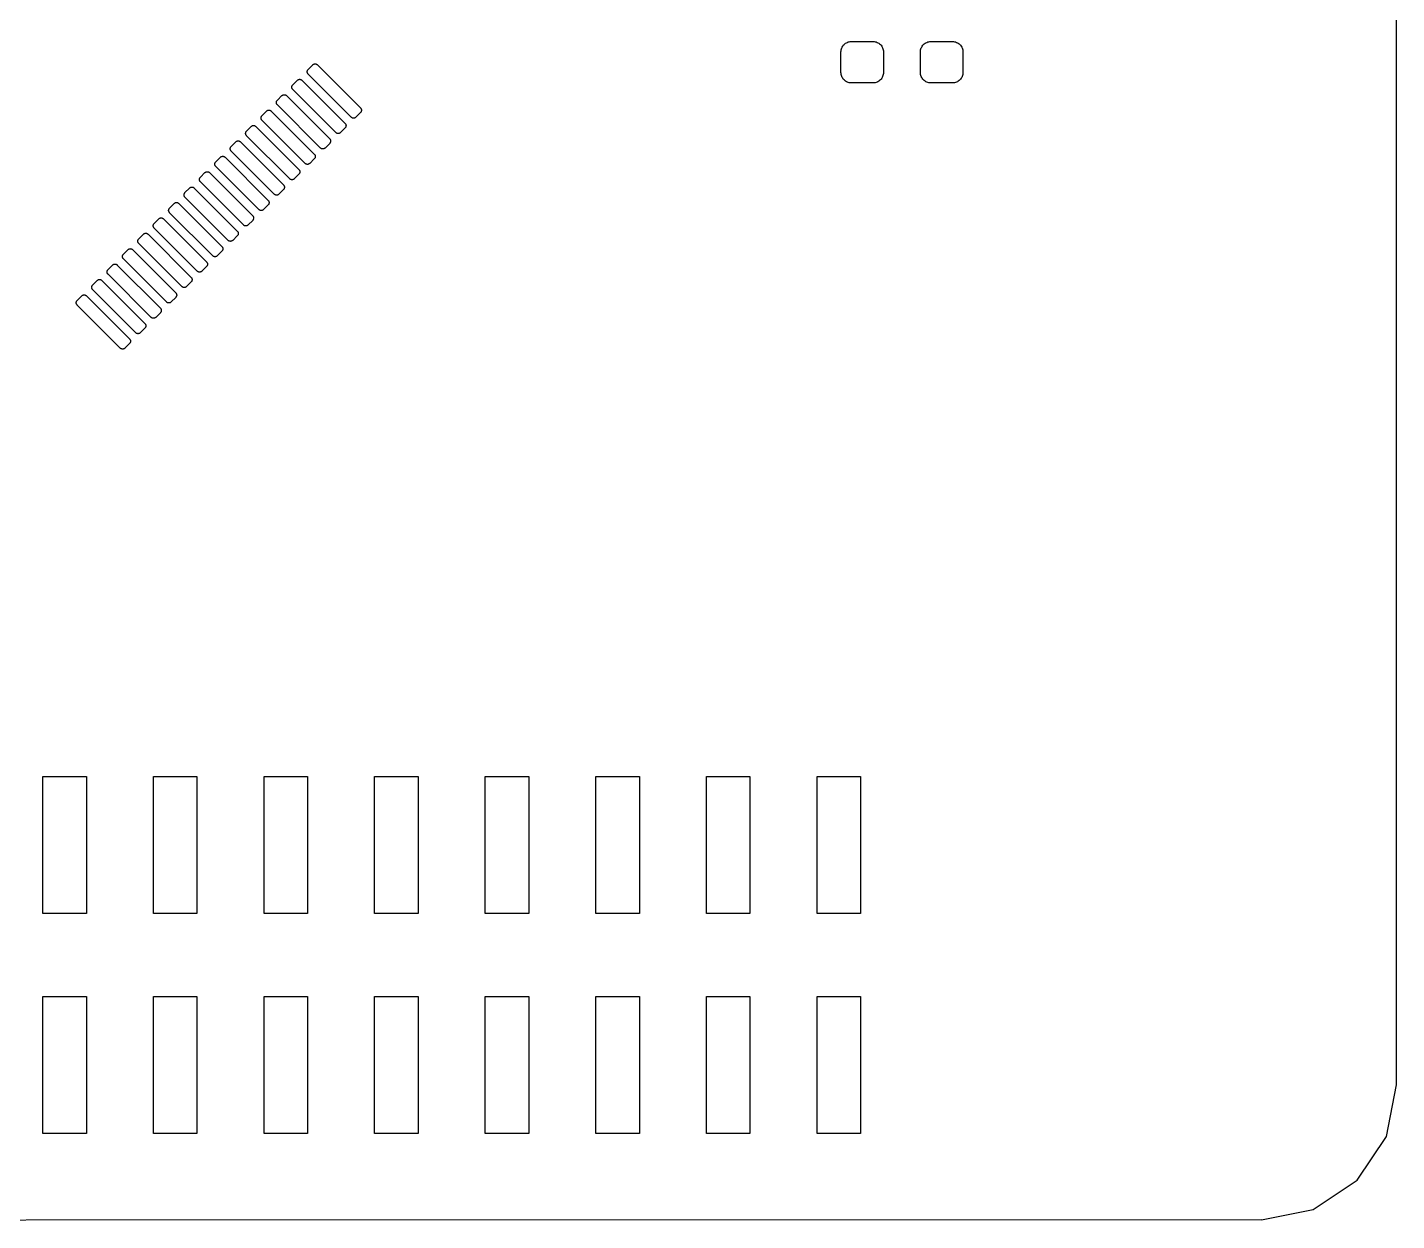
# Model space of a CAD drawing. Extents: x 9.2 to 72.3, y 9.6 to 58.8.
# Drawn here: x 40.82 to 72.27, y 9.57 to 36.97 of the extents above; entities that cross this region are included whole.
import ezdxf

# ---------------------------------------------------------------- set-up
doc = ezdxf.new("R2010")
doc.units = 0

msp = doc.modelspace()

# ---------------------------------------------------------------- linework, layer by layer
at = {"layer": 'Layer 1', "color": 7}
for points in [[(72.26808, 12.69238), (72.26808, 55.69204)], [(69.168264, 9.591802), (70.354621, 9.82776), (71.360367, 10.499769), (72.032376, 11.505515), (72.268334, 12.691872)], [(69.16674, 9.59358), (12.4079, 9.57326)]]:
    msp.add_lwpolyline(points, dxfattribs=at)
at = {"layer": 'Layer 1', "color": 96}
for points in [[(60.26912, 36.645596), (60.292234, 36.642294), (60.31484, 36.636452), (60.336684, 36.628578), (60.357766, 36.618672), (60.377832, 36.606734), (60.396628, 36.592764), (60.413646, 36.57727), (60.429394, 36.559998), (60.443364, 36.541202), (60.455302, 36.521136), (60.465208, 36.500054), (60.473082, 36.47821), (60.47867, 36.455604), (60.482226, 36.43249), (60.483242, 36.409376), (60.483242, 35.934142), (60.482226, 35.911028), (60.47867, 35.887914), (60.473082, 35.865308), (60.465208, 35.843464), (60.455302, 35.822382), (60.443364, 35.802316), (60.429394, 35.78352), (60.413646, 35.766248), (60.396628, 35.750754), (60.377832, 35.736784), (60.357766, 35.724846), (60.336684, 35.71494), (60.31484, 35.707066), (60.292234, 35.701224), (60.26912, 35.697922), (60.245752, 35.696652), (59.74588, 35.696652), (59.722512, 35.697922), (59.699398, 35.701224), (59.676792, 35.707066), (59.654948, 35.71494), (59.633866, 35.724846), (59.6138, 35.736784), (59.595258, 35.750754), (59.577986, 35.766248), (59.562238, 35.78352), (59.548268, 35.802316), (59.53633, 35.822382), (59.526424, 35.843464), (59.51855, 35.865308), (59.512962, 35.887914), (59.509406, 35.911028), (59.50839, 35.934142), (59.50839, 36.409376), (59.509406, 36.43249), (59.512962, 36.455604), (59.51855, 36.47821), (59.526424, 36.500054), (59.53633, 36.521136), (59.548268, 36.541202), (59.562238, 36.559998), (59.577986, 36.57727), (59.595258, 36.592764), (59.6138, 36.606734), (59.633866, 36.618672), (59.654948, 36.628578), (59.676792, 36.636452), (59.699398, 36.642294), (59.722512, 36.645596), (59.74588, 36.646866), (60.245752, 36.646866), (60.26912, 36.645596)], [(62.09411, 36.645596), (62.117224, 36.642294), (62.13983, 36.636452), (62.161674, 36.628578), (62.182756, 36.618672), (62.202822, 36.606734), (62.221618, 36.592764), (62.23889, 36.57727), (62.254384, 36.559998), (62.268354, 36.541202), (62.280292, 36.521136), (62.290198, 36.500054), (62.298072, 36.47821), (62.30366, 36.455604), (62.307216, 36.43249), (62.308232, 36.409376), (62.308232, 35.934142), (62.307216, 35.911028), (62.30366, 35.887914), (62.298072, 35.865308), (62.290198, 35.843464), (62.280292, 35.822382), (62.268354, 35.802316), (62.254384, 35.78352), (62.23889, 35.766248), (62.221618, 35.750754), (62.202822, 35.736784), (62.182756, 35.724846), (62.161674, 35.71494), (62.13983, 35.707066), (62.117224, 35.701224), (62.09411, 35.697922), (62.070742, 35.696652), (61.57087, 35.696652), (61.547502, 35.697922), (61.524388, 35.701224), (61.501782, 35.707066), (61.479938, 35.71494), (61.458856, 35.724846), (61.43879, 35.736784), (61.420248, 35.750754), (61.402976, 35.766248), (61.387228, 35.78352), (61.373258, 35.802316), (61.36132, 35.822382), (61.351414, 35.843464), (61.34354, 35.865308), (61.337952, 35.887914), (61.334396, 35.911028), (61.33338, 35.934142), (61.33338, 36.409376), (61.334396, 36.43249), (61.337952, 36.455604), (61.34354, 36.47821), (61.351414, 36.500054), (61.36132, 36.521136), (61.373258, 36.541202), (61.387228, 36.559998), (61.402976, 36.57727), (61.420248, 36.592764), (61.43879, 36.606734), (61.458856, 36.618672), (61.479938, 36.628578), (61.501782, 36.636452), (61.524388, 36.642294), (61.547502, 36.645596), (61.57087, 36.646866), (62.070742, 36.646866), (62.09411, 36.645596)], [(47.43831, 36.133278), (47.445422, 36.132262), (47.452534, 36.130484), (47.459646, 36.127944), (47.46625, 36.124642), (47.4726, 36.120832), (47.478442, 36.116514), (47.48403, 36.111688), (48.473868, 35.121596), (48.478694, 35.116262), (48.483266, 35.11042), (48.487076, 35.10407), (48.490124, 35.097466), (48.492664, 35.090354), (48.494442, 35.083242), (48.495458, 35.075876), (48.495712, 35.068764), (48.495458, 35.061398), (48.494442, 35.054032), (48.492664, 35.04692), (48.490124, 35.040062), (48.487076, 35.033204), (48.483266, 35.026854), (48.478694, 35.021012), (48.473868, 35.015678), (48.367696, 34.909506), (48.362362, 34.90468), (48.35652, 34.900108), (48.35017, 34.896552), (48.343566, 34.89325), (48.336454, 34.89071), (48.329342, 34.888932), (48.32223, 34.887916), (48.314864, 34.887662), (48.307498, 34.887916), (48.300132, 34.888932), (48.29302, 34.89071), (48.286162, 34.89325), (48.279304, 34.896552), (48.273208, 34.900108), (48.267112, 34.90468), (48.261778, 34.909506), (47.271686, 35.899598), (47.26686, 35.904932), (47.262542, 35.910774), (47.258732, 35.917124), (47.25543, 35.923728), (47.253144, 35.93084), (47.251366, 35.937952), (47.250096, 35.945064), (47.249842, 35.95243), (47.250096, 35.959796), (47.251366, 35.967162), (47.253144, 35.974274), (47.25543, 35.981132), (47.258732, 35.98799), (47.262542, 35.994086), (47.26686, 36.000182), (47.271686, 36.005516), (47.377858, 36.111688), (47.383192, 36.116514), (47.389288, 36.120832), (47.395638, 36.124642), (47.402242, 36.127944), (47.4091, 36.130484), (47.416212, 36.132262), (47.423578, 36.133278), (47.430944, 36.133532), (47.43831, 36.133278)], [(47.084742, 35.77971), (47.091854, 35.778694), (47.098966, 35.776916), (47.106078, 35.774376), (47.112682, 35.771074), (47.119032, 35.767518), (47.124874, 35.762946), (47.130462, 35.75812), (48.1203, 34.768028), (48.125126, 34.762694), (48.129698, 34.756852), (48.133508, 34.750502), (48.136556, 34.743898), (48.139096, 34.736786), (48.140874, 34.729674), (48.14189, 34.722562), (48.142144, 34.715196), (48.14189, 34.70783), (48.140874, 34.700464), (48.139096, 34.693352), (48.136556, 34.686494), (48.133508, 34.679636), (48.129698, 34.67354), (48.125126, 34.667444), (48.1203, 34.66211), (48.014128, 34.555938), (48.008794, 34.551112), (48.002952, 34.54654), (47.996602, 34.542984), (47.989998, 34.539682), (47.982886, 34.537142), (47.975774, 34.535364), (47.968662, 34.534348), (47.961296, 34.534094), (47.95393, 34.534348), (47.946564, 34.535364), (47.939452, 34.537142), (47.932594, 34.539682), (47.925736, 34.542984), (47.91964, 34.54654), (47.913544, 34.551112), (47.90821, 34.555938), (46.918118, 35.54603), (46.913292, 35.551364), (46.908974, 35.557206), (46.905164, 35.563556), (46.901862, 35.57016), (46.899576, 35.577272), (46.897798, 35.584384), (46.896528, 35.591496), (46.896274, 35.598862), (46.896528, 35.606228), (46.897798, 35.613594), (46.899576, 35.620706), (46.901862, 35.627564), (46.905164, 35.634422), (46.908974, 35.640518), (46.913292, 35.646614), (46.918118, 35.651948), (47.02429, 35.75812), (47.029624, 35.762946), (47.03572, 35.767518), (47.04207, 35.771074), (47.048674, 35.774376), (47.055532, 35.776916), (47.062644, 35.778694), (47.07001, 35.77971), (47.077376, 35.779964), (47.084742, 35.77971)], [(46.731174, 35.426142), (46.738286, 35.425126), (46.745652, 35.423348), (46.75251, 35.420808), (46.759114, 35.417506), (46.765464, 35.41395), (46.771306, 35.409378), (46.776894, 35.404552), (47.766732, 34.41446), (47.771812, 34.409126), (47.77613, 34.403284), (47.77994, 34.396934), (47.782988, 34.39033), (47.785528, 34.383218), (47.787306, 34.376106), (47.788322, 34.368994), (47.78883, 34.361628), (47.788322, 34.354262), (47.787306, 34.346896), (47.785528, 34.339784), (47.782988, 34.332926), (47.77994, 34.326068), (47.77613, 34.319972), (47.771812, 34.313876), (47.766732, 34.308542), (47.66056, 34.20237), (47.655226, 34.197544), (47.649384, 34.193226), (47.643034, 34.189416), (47.63643, 34.186114), (47.629318, 34.183574), (47.622206, 34.181796), (47.615094, 34.18078), (47.607728, 34.180526), (47.600362, 34.18078), (47.592996, 34.181796), (47.585884, 34.183574), (47.579026, 34.186114), (47.572168, 34.189416), (47.566072, 34.193226), (47.559976, 34.197544), (47.554642, 34.20237), (46.56455, 35.192462), (46.559724, 35.197796), (46.555406, 35.203638), (46.551596, 35.209988), (46.548294, 35.216592), (46.546008, 35.223704), (46.54423, 35.230816), (46.54296, 35.238182), (46.542706, 35.245294), (46.54296, 35.25266), (46.54423, 35.260026), (46.546008, 35.267138), (46.548294, 35.273996), (46.551596, 35.280854), (46.555406, 35.287204), (46.559724, 35.293046), (46.56455, 35.29838), (46.670722, 35.404552), (46.67631, 35.409378), (46.682152, 35.41395), (46.688502, 35.417506), (46.695106, 35.420808), (46.701964, 35.423348), (46.709076, 35.425126), (46.716442, 35.426142), (46.723808, 35.426396), (46.731174, 35.426142)], [(46.377606, 35.072574), (46.384718, 35.071558), (46.392084, 35.06978), (46.398942, 35.06724), (46.405546, 35.064192), (46.411896, 35.060382), (46.417738, 35.05581), (46.423326, 35.050984), (47.413164, 34.060892), (47.418244, 34.055558), (47.422562, 34.049716), (47.426372, 34.043366), (47.42942, 34.036762), (47.43196, 34.02965), (47.433738, 34.022538), (47.434754, 34.015426), (47.435262, 34.00806), (47.434754, 34.000694), (47.433738, 33.993328), (47.43196, 33.986216), (47.42942, 33.979358), (47.426372, 33.9725), (47.422562, 33.966404), (47.418244, 33.960308), (47.413164, 33.954974), (47.307246, 33.848802), (47.301658, 33.843976), (47.295816, 33.839658), (47.289466, 33.835848), (47.282862, 33.832546), (47.27575, 33.83026), (47.268638, 33.828228), (47.261526, 33.827212), (47.25416, 33.826958), (47.246794, 33.827212), (47.239428, 33.828228), (47.232316, 33.83026), (47.225458, 33.832546), (47.218854, 33.835848), (47.212504, 33.839658), (47.206408, 33.843976), (47.201074, 33.848802), (46.211236, 34.838894), (46.206156, 34.844228), (46.201838, 34.85007), (46.198028, 34.85642), (46.19498, 34.863278), (46.19244, 34.870136), (46.190662, 34.877248), (46.189392, 34.884614), (46.189138, 34.89198), (46.189392, 34.899092), (46.190662, 34.906458), (46.19244, 34.91357), (46.19498, 34.920682), (46.198028, 34.927286), (46.201838, 34.933636), (46.206156, 34.939478), (46.211236, 34.944812), (46.317154, 35.050984), (46.322742, 35.05581), (46.328584, 35.060382), (46.334934, 35.064192), (46.341538, 35.06724), (46.348396, 35.06978), (46.355508, 35.071558), (46.362874, 35.072574), (46.37024, 35.072828), (46.377606, 35.072574)], [(46.024038, 34.719006), (46.031404, 34.71799), (46.038516, 34.716212), (46.045374, 34.713672), (46.051978, 34.710624), (46.058328, 34.706814), (46.06417, 34.702242), (46.069758, 34.697416), (47.059596, 33.707578), (47.064676, 33.70199), (47.068994, 33.696148), (47.072804, 33.689798), (47.075852, 33.683194), (47.078392, 33.676082), (47.08017, 33.66897), (47.081186, 33.661858), (47.081694, 33.654492), (47.081186, 33.647126), (47.08017, 33.63976), (47.078392, 33.632648), (47.075852, 33.62579), (47.072804, 33.619186), (47.068994, 33.612836), (47.064676, 33.60674), (47.059596, 33.601406), (46.953678, 33.495234), (46.94809, 33.490408), (46.942248, 33.48609), (46.935898, 33.48228), (46.929294, 33.478978), (46.922436, 33.476692), (46.91507, 33.474914), (46.907958, 33.473644), (46.900592, 33.47339), (46.893226, 33.473644), (46.88586, 33.474914), (46.878748, 33.476692), (46.87189, 33.478978), (46.865286, 33.48228), (46.858936, 33.48609), (46.85284, 33.490408), (46.847506, 33.495234), (45.857668, 34.485326), (45.852588, 34.49066), (45.84827, 34.496756), (45.84446, 34.502852), (45.841412, 34.50971), (45.838872, 34.516568), (45.837094, 34.52368), (45.836078, 34.531046), (45.83557, 34.538412), (45.836078, 34.545778), (45.837094, 34.55289), (45.838872, 34.560002), (45.841412, 34.567114), (45.84446, 34.573718), (45.84827, 34.580068), (45.852588, 34.58591), (45.857668, 34.591244), (45.963586, 34.697416), (45.969174, 34.702242), (45.975016, 34.706814), (45.981366, 34.710624), (45.98797, 34.713672), (45.994828, 34.716212), (46.00194, 34.71799), (46.009306, 34.719006), (46.016672, 34.71926), (46.024038, 34.719006)], [(45.67047, 34.365438), (45.677836, 34.364422), (45.684948, 34.362644), (45.691806, 34.360104), (45.69841, 34.357056), (45.70476, 34.353246), (45.710602, 34.348674), (45.71619, 34.343848), (46.706028, 33.35401), (46.711108, 33.348422), (46.715426, 33.34258), (46.719236, 33.33623), (46.722284, 33.329626), (46.724824, 33.322768), (46.726602, 33.315402), (46.727618, 33.30829), (46.728126, 33.300924), (46.727618, 33.293558), (46.726602, 33.286192), (46.724824, 33.27908), (46.722284, 33.272222), (46.719236, 33.265618), (46.715426, 33.259268), (46.711108, 33.253172), (46.706028, 33.247838), (46.60011, 33.141666), (46.594522, 33.13684), (46.58868, 33.132522), (46.58233, 33.128712), (46.575726, 33.12541), (46.568868, 33.123124), (46.561502, 33.121346), (46.55439, 33.120076), (46.547024, 33.119822), (46.539658, 33.120076), (46.532292, 33.121346), (46.52518, 33.123124), (46.518322, 33.12541), (46.511718, 33.128712), (46.505368, 33.132522), (46.499526, 33.13684), (46.493938, 33.141666), (45.5041, 34.131758), (45.49902, 34.137092), (45.494702, 34.143188), (45.490892, 34.149284), (45.487844, 34.156142), (45.485304, 34.163), (45.483526, 34.170112), (45.48251, 34.177478), (45.482002, 34.184844), (45.48251, 34.19221), (45.483526, 34.199322), (45.485304, 34.206434), (45.487844, 34.213546), (45.490892, 34.22015), (45.494702, 34.2265), (45.49902, 34.232342), (45.5041, 34.237676), (45.610018, 34.343848), (45.615606, 34.348674), (45.621448, 34.353246), (45.627798, 34.357056), (45.634402, 34.360104), (45.64126, 34.362644), (45.648372, 34.364422), (45.655738, 34.365438), (45.663104, 34.365946), (45.67047, 34.365438)], [(45.316902, 34.01187), (45.324268, 34.010854), (45.33138, 34.009076), (45.338238, 34.006536), (45.344842, 34.003488), (45.351192, 33.999678), (45.357034, 33.99536), (45.362622, 33.99028), (46.35246, 33.000442), (46.35754, 32.994854), (46.361858, 32.989012), (46.365668, 32.982662), (46.368716, 32.976058), (46.371256, 32.9692), (46.373034, 32.961834), (46.37405, 32.954722), (46.374558, 32.947356), (46.37405, 32.93999), (46.373034, 32.932624), (46.371256, 32.925512), (46.368716, 32.918654), (46.365668, 32.91205), (46.361858, 32.9057), (46.35754, 32.899858), (46.35246, 32.89427), (46.246542, 32.788098), (46.240954, 32.783272), (46.235112, 32.778954), (46.228762, 32.775144), (46.222158, 32.771842), (46.2153, 32.769556), (46.208188, 32.767778), (46.200822, 32.766508), (46.193456, 32.766254), (46.18609, 32.766508), (46.178724, 32.767778), (46.171612, 32.769556), (46.164754, 32.771842), (46.15815, 32.775144), (46.1518, 32.778954), (46.145958, 32.783272), (46.14037, 32.788098), (45.150532, 33.77819), (45.145452, 33.783524), (45.141134, 33.78962), (45.137324, 33.79597), (45.134276, 33.802574), (45.131736, 33.809432), (45.129958, 33.816544), (45.128942, 33.82391), (45.128434, 33.831276), (45.128942, 33.838642), (45.129958, 33.845754), (45.131736, 33.852866), (45.134276, 33.859978), (45.137324, 33.866582), (45.141134, 33.872932), (45.145452, 33.878774), (45.150532, 33.884362), (45.25645, 33.99028), (45.262038, 33.99536), (45.26788, 33.999678), (45.27423, 34.003488), (45.280834, 34.006536), (45.287692, 34.009076), (45.294804, 34.010854), (45.30217, 34.01187), (45.309536, 34.012378), (45.316902, 34.01187)], [(44.963334, 33.658302), (44.9707, 33.657286), (44.977812, 33.655508), (44.98467, 33.652968), (44.991274, 33.64992), (44.997624, 33.64611), (45.003466, 33.641792), (45.009054, 33.636712), (45.998892, 32.646874), (46.003972, 32.641286), (46.00829, 32.635444), (46.0121, 32.629094), (46.015148, 32.62249), (46.017688, 32.615632), (46.019466, 32.60852), (46.020482, 32.601154), (46.02099, 32.593788), (46.020482, 32.586422), (46.019466, 32.579056), (46.017688, 32.571944), (46.015148, 32.565086), (46.0121, 32.558482), (46.00829, 32.552132), (46.003972, 32.54629), (45.998892, 32.540702), (45.892974, 32.434784), (45.887386, 32.429704), (45.881544, 32.425386), (45.875194, 32.421576), (45.86859, 32.418528), (45.861732, 32.415988), (45.85462, 32.41421), (45.847254, 32.41294), (45.839888, 32.412686), (45.832522, 32.41294), (45.825156, 32.41421), (45.818044, 32.415988), (45.811186, 32.418528), (45.804582, 32.421576), (45.798232, 32.425386), (45.79239, 32.429704), (45.786802, 32.434784), (44.796964, 33.424622), (44.791884, 33.429956), (44.787566, 33.436052), (44.783756, 33.442402), (44.780708, 33.449006), (44.778168, 33.455864), (44.77639, 33.462976), (44.775374, 33.470342), (44.774866, 33.477708), (44.775374, 33.485074), (44.77639, 33.492186), (44.778168, 33.499298), (44.780708, 33.50641), (44.783756, 33.513014), (44.787566, 33.519364), (44.791884, 33.525206), (44.796964, 33.530794), (44.902882, 33.636712), (44.90847, 33.641792), (44.914312, 33.64611), (44.920662, 33.64992), (44.927266, 33.652968), (44.934124, 33.655508), (44.94149, 33.657286), (44.948602, 33.658302), (44.955968, 33.65881), (44.963334, 33.658302)], [(44.609766, 33.304734), (44.617132, 33.303718), (44.624244, 33.30194), (44.631102, 33.2994), (44.637706, 33.296352), (44.644056, 33.292542), (44.649898, 33.288224), (44.655486, 33.283144), (45.645324, 32.293306), (45.650404, 32.287718), (45.654722, 32.281876), (45.658532, 32.275526), (45.66158, 32.268922), (45.66412, 32.262064), (45.665898, 32.254952), (45.666914, 32.247586), (45.667422, 32.24022), (45.666914, 32.232854), (45.665898, 32.225488), (45.66412, 32.218376), (45.66158, 32.211518), (45.658532, 32.204914), (45.654722, 32.198564), (45.650404, 32.192722), (45.645324, 32.187134), (45.539406, 32.081216), (45.533818, 32.076136), (45.527976, 32.071818), (45.521626, 32.068008), (45.515022, 32.06496), (45.508164, 32.06242), (45.501052, 32.060642), (45.493686, 32.059626), (45.48632, 32.059118), (45.478954, 32.059626), (45.471588, 32.060642), (45.464476, 32.06242), (45.457618, 32.06496), (45.451014, 32.068008), (45.444664, 32.071818), (45.438822, 32.076136), (45.433234, 32.081216), (44.443396, 33.071054), (44.438316, 33.076642), (44.433998, 33.082484), (44.430188, 33.088834), (44.42714, 33.095438), (44.4246, 33.102296), (44.422822, 33.109408), (44.421806, 33.116774), (44.421298, 33.12414), (44.421806, 33.131506), (44.422822, 33.138618), (44.4246, 33.145984), (44.42714, 33.152842), (44.430188, 33.159446), (44.433998, 33.165796), (44.438316, 33.171638), (44.443396, 33.177226), (44.549314, 33.283144), (44.554902, 33.288224), (44.560744, 33.292542), (44.567094, 33.296352), (44.573698, 33.2994), (44.580556, 33.30194), (44.587922, 33.303718), (44.595034, 33.304734), (44.6024, 33.305242), (44.609766, 33.304734)], [(44.256198, 32.951166), (44.263564, 32.95015), (44.270676, 32.948372), (44.277534, 32.945832), (44.284138, 32.942784), (44.290488, 32.938974), (44.296584, 32.934656), (44.301918, 32.929576), (45.291756, 31.939738), (45.296836, 31.93415), (45.301154, 31.928308), (45.304964, 31.921958), (45.308012, 31.915354), (45.310552, 31.908496), (45.31233, 31.901384), (45.3136, 31.894018), (45.313854, 31.886652), (45.3136, 31.879286), (45.31233, 31.87192), (45.310552, 31.864808), (45.308012, 31.85795), (45.304964, 31.851346), (45.301154, 31.844996), (45.296836, 31.839154), (45.291756, 31.833566), (45.185838, 31.727648), (45.18025, 31.722568), (45.174408, 31.71825), (45.168058, 31.71444), (45.161454, 31.711392), (45.154596, 31.708852), (45.147484, 31.707074), (45.140118, 31.706058), (45.132752, 31.70555), (45.125386, 31.706058), (45.11802, 31.707074), (45.110908, 31.708852), (45.10405, 31.711392), (45.097446, 31.71444), (45.091096, 31.71825), (45.085254, 31.722568), (45.079666, 31.727648), (44.089828, 32.717486), (44.084748, 32.723074), (44.08043, 32.728916), (44.07662, 32.735266), (44.073572, 32.74187), (44.071032, 32.748728), (44.069254, 32.75584), (44.068238, 32.763206), (44.06773, 32.770572), (44.068238, 32.777938), (44.069254, 32.78505), (44.071032, 32.792416), (44.073572, 32.799274), (44.07662, 32.805878), (44.08043, 32.812228), (44.084748, 32.81807), (44.089828, 32.823658), (44.195746, 32.929576), (44.201334, 32.934656), (44.207176, 32.938974), (44.213526, 32.942784), (44.22013, 32.945832), (44.227242, 32.948372), (44.234354, 32.95015), (44.241466, 32.951166), (44.248832, 32.951674), (44.256198, 32.951166)], [(43.90263, 32.597598), (43.909996, 32.596582), (43.917108, 32.594804), (43.923966, 32.592264), (43.93057, 32.589216), (43.93692, 32.585406), (43.943016, 32.581088), (43.94835, 32.576008), (44.938442, 31.58617), (44.943268, 31.580582), (44.947586, 31.57474), (44.951396, 31.56839), (44.954698, 31.561786), (44.956984, 31.554928), (44.958762, 31.547816), (44.960032, 31.54045), (44.960286, 31.533084), (44.960032, 31.525718), (44.958762, 31.518352), (44.956984, 31.51124), (44.954698, 31.504382), (44.951396, 31.497778), (44.947586, 31.491428), (44.943268, 31.485586), (44.938442, 31.479998), (44.83227, 31.37408), (44.826682, 31.369), (44.82084, 31.364682), (44.81449, 31.360872), (44.807886, 31.357824), (44.801028, 31.355284), (44.793916, 31.353506), (44.78655, 31.35249), (44.779184, 31.351982), (44.771818, 31.35249), (44.764706, 31.353506), (44.75734, 31.355284), (44.750482, 31.357824), (44.743878, 31.360872), (44.737528, 31.364682), (44.731686, 31.369), (44.726098, 31.37408), (43.73626, 32.363918), (43.73118, 32.369506), (43.726862, 32.375348), (43.723052, 32.381698), (43.720004, 32.388302), (43.717464, 32.39516), (43.715686, 32.402272), (43.71467, 32.409638), (43.714162, 32.417004), (43.71467, 32.42437), (43.715686, 32.431736), (43.717464, 32.438848), (43.720004, 32.445706), (43.723052, 32.45231), (43.726862, 32.45866), (43.73118, 32.464502), (43.73626, 32.47009), (43.842432, 32.576008), (43.847766, 32.581088), (43.853608, 32.585406), (43.859958, 32.589216), (43.866562, 32.592264), (43.873674, 32.594804), (43.880786, 32.596582), (43.887898, 32.597598), (43.895264, 32.598106), (43.90263, 32.597598)], [(43.549062, 32.24403), (43.556428, 32.243014), (43.56354, 32.241236), (43.570398, 32.238696), (43.577256, 32.235648), (43.583352, 32.231838), (43.589448, 32.22752), (43.594782, 32.22244), (44.584874, 31.232602), (44.5897, 31.227014), (44.594018, 31.221172), (44.597828, 31.214822), (44.60113, 31.208218), (44.603416, 31.20136), (44.605194, 31.194248), (44.606464, 31.186882), (44.606718, 31.179516), (44.606464, 31.17215), (44.605194, 31.165038), (44.603416, 31.157672), (44.60113, 31.150814), (44.597828, 31.14421), (44.594018, 31.13786), (44.5897, 31.132018), (44.584874, 31.12643), (44.478702, 31.020512), (44.473368, 31.015432), (44.467272, 31.011114), (44.460922, 31.007304), (44.454318, 31.004256), (44.44746, 31.001716), (44.440348, 30.999938), (44.432982, 30.998922), (44.425616, 30.998414), (44.41825, 30.998922), (44.411138, 30.999938), (44.403772, 31.001716), (44.396914, 31.004256), (44.39031, 31.007304), (44.38396, 31.011114), (44.378118, 31.015432), (44.37253, 31.020512), (43.382692, 32.01035), (43.377866, 32.015938), (43.373294, 32.02178), (43.369484, 32.02813), (43.366436, 32.034734), (43.363896, 32.041592), (43.362118, 32.048704), (43.361102, 32.05607), (43.360594, 32.063436), (43.361102, 32.070802), (43.362118, 32.078168), (43.363896, 32.08528), (43.366436, 32.092138), (43.369484, 32.098742), (43.373294, 32.105092), (43.377866, 32.110934), (43.382692, 32.116522), (43.488864, 32.22244), (43.494198, 32.22752), (43.50004, 32.231838), (43.50639, 32.235648), (43.512994, 32.238696), (43.520106, 32.241236), (43.527218, 32.243014), (43.53433, 32.24403), (43.541696, 32.244538), (43.549062, 32.24403)], [(43.195494, 31.890462), (43.20286, 31.889446), (43.209972, 31.887668), (43.21683, 31.885128), (43.223688, 31.88208), (43.229784, 31.87827), (43.23588, 31.873952), (43.241214, 31.868872), (44.231306, 30.879034), (44.236132, 30.8737), (44.24045, 30.867604), (44.24426, 30.861254), (44.247562, 30.85465), (44.249848, 30.847792), (44.251626, 30.84068), (44.252896, 30.833314), (44.25315, 30.825948), (44.252896, 30.818582), (44.251626, 30.81147), (44.249848, 30.804104), (44.247562, 30.797246), (44.24426, 30.790642), (44.24045, 30.784292), (44.236132, 30.77845), (44.231306, 30.772862), (44.125134, 30.666944), (44.1198, 30.661864), (44.113704, 30.657546), (44.107354, 30.653736), (44.10075, 30.650688), (44.093892, 30.648148), (44.08678, 30.64637), (44.079414, 30.645354), (44.072048, 30.644846), (44.064682, 30.645354), (44.05757, 30.64637), (44.050458, 30.648148), (44.043346, 30.650688), (44.036742, 30.653736), (44.030392, 30.657546), (44.02455, 30.661864), (44.018962, 30.666944), (43.029124, 31.656782), (43.024298, 31.66237), (43.019726, 31.668212), (43.015916, 31.674562), (43.012868, 31.681166), (43.010328, 31.688024), (43.00855, 31.695136), (43.007534, 31.702502), (43.00728, 31.709868), (43.007534, 31.717234), (43.00855, 31.7246), (43.010328, 31.731712), (43.012868, 31.73857), (43.015916, 31.745174), (43.019726, 31.751524), (43.024298, 31.757366), (43.029124, 31.762954), (43.135296, 31.868872), (43.14063, 31.873952), (43.146472, 31.87827), (43.152822, 31.88208), (43.159426, 31.885128), (43.166538, 31.887668), (43.17365, 31.889446), (43.180762, 31.890462), (43.188128, 31.89097), (43.195494, 31.890462)], [(42.841926, 31.537148), (42.849292, 31.535878), (42.856404, 31.5341), (42.863262, 31.53156), (42.87012, 31.528512), (42.87647, 31.524702), (42.882312, 31.520384), (42.887646, 31.515304), (43.877738, 30.525466), (43.882564, 30.520132), (43.886882, 30.514036), (43.890692, 30.507686), (43.893994, 30.501082), (43.89628, 30.494224), (43.898312, 30.487112), (43.899328, 30.479746), (43.899582, 30.47238), (43.899328, 30.465014), (43.898312, 30.457902), (43.89628, 30.45079), (43.893994, 30.443678), (43.890692, 30.437074), (43.886882, 30.430724), (43.882564, 30.424882), (43.877738, 30.419294), (43.771566, 30.313376), (43.766232, 30.308296), (43.760136, 30.303978), (43.75404, 30.300168), (43.747182, 30.29712), (43.740324, 30.29458), (43.733212, 30.292802), (43.725846, 30.291786), (43.71848, 30.291278), (43.711114, 30.291786), (43.704002, 30.292802), (43.69689, 30.29458), (43.689778, 30.29712), (43.683174, 30.300168), (43.676824, 30.303978), (43.670982, 30.308296), (43.665648, 30.313376), (42.675556, 31.303214), (42.67073, 31.308802), (42.666158, 31.314644), (42.662348, 31.320994), (42.6593, 31.327598), (42.65676, 31.334456), (42.654982, 31.341822), (42.653966, 31.348934), (42.653712, 31.3563), (42.653966, 31.363666), (42.654982, 31.371032), (42.65676, 31.378144), (42.6593, 31.385002), (42.662348, 31.391606), (42.666158, 31.397956), (42.67073, 31.403798), (42.675556, 31.409386), (42.781728, 31.515304), (42.787062, 31.520384), (42.792904, 31.524702), (42.799254, 31.528512), (42.805858, 31.53156), (42.81297, 31.5341), (42.820082, 31.535878), (42.827448, 31.537148), (42.83456, 31.537402), (42.841926, 31.537148)], [(42.488358, 31.18358), (42.495724, 31.18231), (42.502836, 31.180532), (42.509948, 31.178246), (42.516552, 31.174944), (42.522902, 31.171134), (42.528744, 31.166816), (42.534078, 31.16199), (43.52417, 30.171898), (43.528996, 30.166564), (43.533314, 30.160468), (43.537124, 30.154372), (43.540426, 30.147514), (43.542966, 30.140656), (43.544744, 30.133544), (43.54576, 30.126178), (43.546014, 30.118812), (43.54576, 30.111446), (43.544744, 30.104334), (43.542966, 30.097222), (43.540426, 30.09011), (43.537124, 30.083506), (43.533314, 30.077156), (43.528996, 30.071314), (43.52417, 30.06598), (43.417998, 29.959808), (43.412664, 29.954728), (43.406568, 29.95041), (43.400472, 29.9466), (43.393614, 29.943552), (43.386756, 29.941012), (43.379644, 29.939234), (43.372278, 29.938218), (43.364912, 29.93771), (43.357546, 29.938218), (43.350434, 29.939234), (43.343322, 29.941012), (43.33621, 29.943552), (43.329606, 29.9466), (43.323256, 29.95041), (43.317414, 29.954728), (43.31208, 29.959808), (42.321988, 30.949646), (42.317162, 30.955234), (42.31259, 30.961076), (42.309034, 30.967426), (42.305732, 30.97403), (42.303192, 30.980888), (42.301414, 30.988254), (42.300398, 30.995366), (42.300144, 31.002732), (42.300398, 31.010098), (42.301414, 31.017464), (42.303192, 31.024576), (42.305732, 31.031434), (42.309034, 31.038038), (42.31259, 31.044388), (42.317162, 31.05023), (42.321988, 31.055818), (42.42816, 31.16199), (42.433494, 31.166816), (42.439336, 31.171134), (42.445686, 31.174944), (42.452544, 31.178246), (42.459402, 31.180532), (42.466514, 31.18231), (42.47388, 31.18358), (42.481246, 31.183834), (42.488358, 31.18358)], [(42.135044, 30.830012), (42.142156, 30.828742), (42.149268, 30.826964), (42.15638, 30.824678), (42.162984, 30.821376), (42.169334, 30.817566), (42.175176, 30.813248), (42.18051, 30.808422), (43.170602, 29.81833), (43.175428, 29.812996), (43.18, 29.8069), (43.183556, 29.800804), (43.186858, 29.793946), (43.189398, 29.787088), (43.191176, 29.779976), (43.192192, 29.77261), (43.192446, 29.765244), (43.192192, 29.757878), (43.191176, 29.750766), (43.189398, 29.743654), (43.186858, 29.736542), (43.183556, 29.729938), (43.18, 29.723588), (43.175428, 29.717746), (43.170602, 29.712412), (43.06443, 29.60624), (43.059096, 29.601414), (43.053, 29.596842), (43.046904, 29.593032), (43.040046, 29.589984), (43.033188, 29.587444), (43.026076, 29.585666), (43.01871, 29.58465), (43.011344, 29.584396), (43.004232, 29.58465), (42.996866, 29.585666), (42.989754, 29.587444), (42.982642, 29.589984), (42.976038, 29.593032), (42.969688, 29.596842), (42.963846, 29.601414), (42.958512, 29.60624), (41.96842, 30.596078), (41.963594, 30.601666), (41.959022, 30.607508), (41.955466, 30.613858), (41.952164, 30.620462), (41.949624, 30.627574), (41.947846, 30.634686), (41.94683, 30.641798), (41.946576, 30.649164), (41.94683, 30.65653), (41.947846, 30.663896), (41.949624, 30.671008), (41.952164, 30.677866), (41.955466, 30.68447), (41.959022, 30.69082), (41.963594, 30.696916), (41.96842, 30.70225), (42.074592, 30.808422), (42.079926, 30.813248), (42.086022, 30.817566), (42.092118, 30.821376), (42.098976, 30.824678), (42.105834, 30.826964), (42.112946, 30.828742), (42.120312, 30.830012), (42.127678, 30.830266), (42.135044, 30.830012)], [(42.178224, 16.62176), (41.178226, 16.62176), (41.178226, 19.771868), (42.178224, 19.771868), (42.178224, 16.62176)], [(44.718224, 16.62176), (43.718226, 16.62176), (43.718226, 19.771868), (44.718224, 19.771868), (44.718224, 16.62176)], [(47.258224, 16.62176), (46.258226, 16.62176), (46.258226, 19.771868), (47.258224, 19.771868), (47.258224, 16.62176)], [(49.798224, 16.62176), (48.798226, 16.62176), (48.798226, 19.771868), (49.798224, 19.771868), (49.798224, 16.62176)], [(52.338224, 16.62176), (51.338226, 16.62176), (51.338226, 19.771868), (52.338224, 19.771868), (52.338224, 16.62176)], [(54.878224, 16.62176), (53.878226, 16.62176), (53.878226, 19.771868), (54.878224, 19.771868), (54.878224, 16.62176)], [(57.418224, 16.62176), (56.418226, 16.62176), (56.418226, 19.771868), (57.418224, 19.771868), (57.418224, 16.62176)], [(59.958224, 16.62176), (58.958226, 16.62176), (58.958226, 19.771868), (59.958224, 19.771868), (59.958224, 16.62176)], [(42.178224, 11.571732), (41.178226, 11.571732), (41.178226, 14.72184), (42.178224, 14.72184), (42.178224, 11.571732)], [(44.718224, 11.571732), (43.718226, 11.571732), (43.718226, 14.72184), (44.718224, 14.72184), (44.718224, 11.571732)], [(47.258224, 11.571732), (46.258226, 11.571732), (46.258226, 14.72184), (47.258224, 14.72184), (47.258224, 11.571732)], [(49.798224, 11.571732), (48.798226, 11.571732), (48.798226, 14.72184), (49.798224, 14.72184), (49.798224, 11.571732)], [(52.338224, 11.571732), (51.338226, 11.571732), (51.338226, 14.72184), (52.338224, 14.72184), (52.338224, 11.571732)], [(54.878224, 11.571732), (53.878226, 11.571732), (53.878226, 14.72184), (54.878224, 14.72184), (54.878224, 11.571732)], [(57.418224, 11.571732), (56.418226, 11.571732), (56.418226, 14.72184), (57.418224, 14.72184), (57.418224, 11.571732)], [(59.958224, 11.571732), (58.958226, 11.571732), (58.958226, 14.72184), (59.958224, 14.72184), (59.958224, 11.571732)]]:
    msp.add_lwpolyline(points, close=True, dxfattribs=at)

doc.saveas('drawing.dxf')
